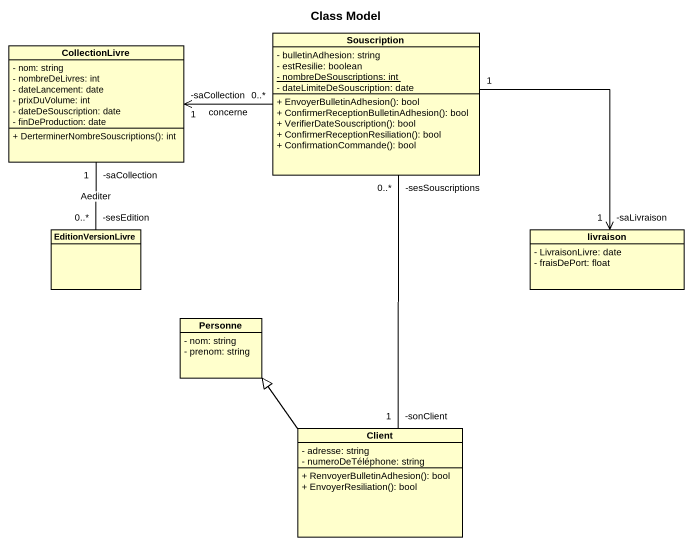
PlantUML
@startuml
title Class Model
hide circle
hide empty members
skinparam classAttributeIconSize 0
class CollectionLivre {
  - nom: string
  - nombreDeLivres: int
  - dateLancement: date
  - prixDuVolume: int
  - dateDeSouscription: date
  - finDeProduction: date
  + DerterminerNombreSouscriptions(): int
}
class Souscription {
  - bulletinAdhesion: string
  - estResilie: boolean
  {static} - nombreDeSouscriptions: int
  - dateLimiteDeSouscription: date
  + EnvoyerBulletinAdhesion(): bool
  + ConfirmerReceptionBulletinAdhesion(): bool
  + VerifierDateSouscription(): bool
  + ConfirmerReceptionResiliation(): bool
  + ConfirmationCommande(): bool
}
class EditionVersionLivre
class livraison {
  - LivraisonLivre: date
  - fraisDePort: float
}
class Personne {
  - nom: string
  - prenom: string
}
class Client {
  - adresse: string
  - numeroDeTéléphone: string
  + RenvoyerBulletinAdhesion(): bool
  + EnvoyerResiliation(): bool
}
CollectionLivre "-saCollection\n1" <-right- "0..*" Souscription : concerne
Souscription "1" --> "-saLivraison\n1" livraison
EditionVersionLivre "-sesEdition\n0..*" -up- "-saCollection\n1" CollectionLivre : Aediter
Client "-sonClient\n1" -up- "-sesSouscriptions\n0..*" Souscription
Client -up-|> Personne
@enduml
